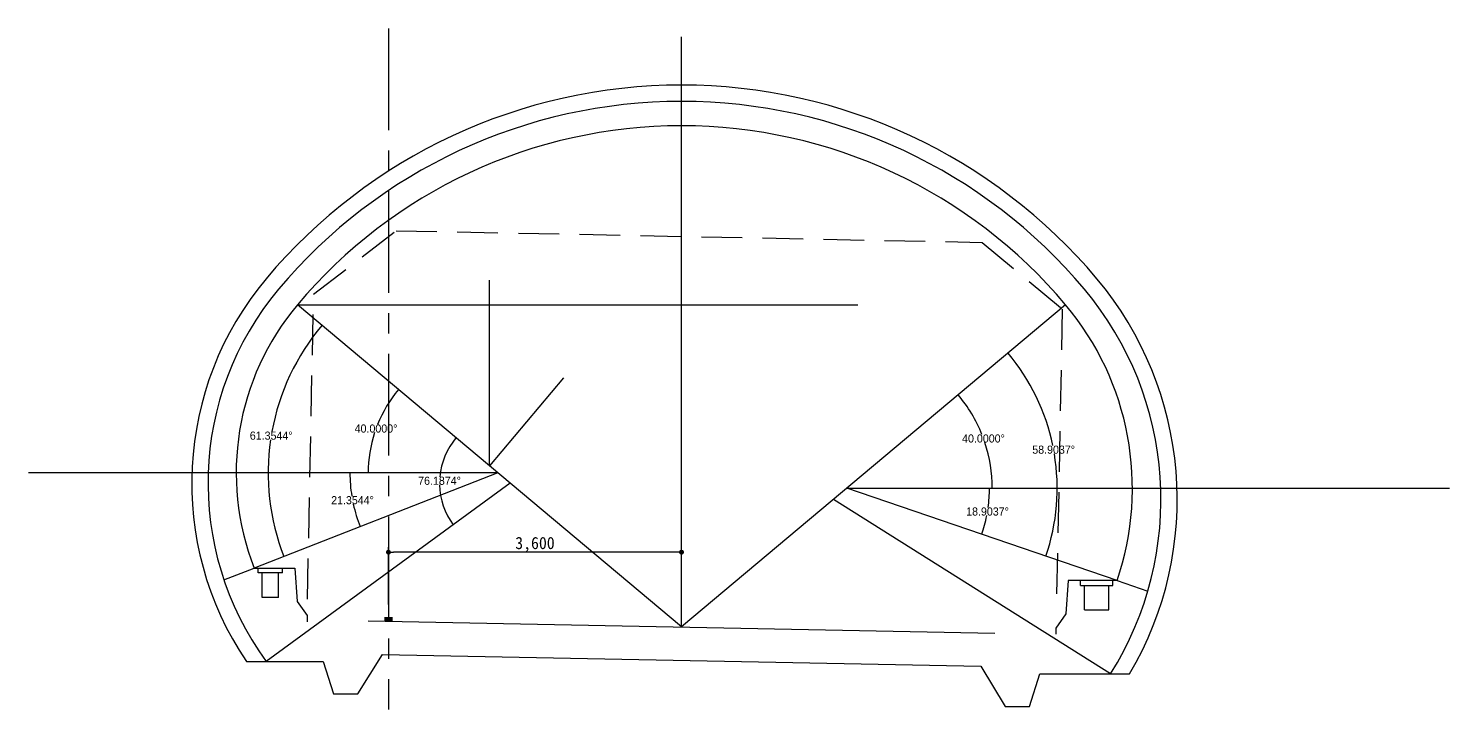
# Model space of a CAD drawing. Header units: millimetres. Extents: x -69382 to 174843, y -46375 to 101648.
# Drawn here: x 135504 to 152962, y 15336 to 23708 of the extents above; entities that cross this region are included whole.
import ezdxf

# ---------------------------------------------------------------- set-up
doc = ezdxf.new("R2010")
doc.units = ezdxf.units.MM
doc.header["$LTSCALE"] = 1000
doc.linetypes.add('A-CENTR01', pattern=[2, 1.25, -0.25, 0.25, -0.25])
doc.linetypes.add('A-DASHD01', pattern=[0.75, 0.5, -0.25])
for name, color, linetype in [('-길작업', 255, 'Continuous'), ('CS-CNTL', 1, 'A-CENTR01'), ('CS-CONC-MAJR', 4, 'Continuous'), ('CS-DIML', 1, 'Continuous'), ('CS-EXCV', 3, 'A-DIGLN01'), ('CS-HIDL', 2, 'A-DASHD01'), ('CS-SYMB', 3, 'Continuous'), ('DIM1', 1, 'Continuous')]:
    doc.layers.add(name, color=color, linetype=linetype)
doc.styles.get("Standard").update_dxf_attribs({"font": 'txt.shx', "bigfont": 'whgtxt.shx'})
doc.styles.add('TB_TEXT', font='Dotum.ttf')
doc.styles.add('WGTXT', font='DotumChe.ttf')
doc.linetypes.add('A-DIGLN01', pattern='A,0.9,-0.2,[19,kscals.shx,S=0.1,R=180,X=0,Y=0],0.9', length=2)
doc.dimstyles.get("Standard").update_dxf_attribs({"dimtxt": 0.18, "dimasz": 0.18, "dimexe": 0.18, "dimexo": 0.0625, "dimgap": 0.09, "dimtad": 0, "dimtih": 1, "dimtoh": 1, "dimdec": 4, "dimzin": 0, "dimdsep": 46, "dimtxsty": 'Standard', "dimcen": 0.09, "dimadec": 0, "dimazin": 0, "dimtfac": 1, "dimtdec": 4, "dimtofl": 0, "dimtmove": 0, "dimatfit": 3, "dimfxl": 1, "dimtolj": 1, "dimtzin": 0, "dimarcsym": 0})
doc.dimstyles.new('사본 STANDARD', dxfattribs={"dimtxt": 100, "dimasz": 0.18, "dimexe": 0.18, "dimexo": 0.0625, "dimgap": 0.09, "dimtad": 0, "dimtih": 1, "dimtoh": 1, "dimdec": 3, "dimlfac": 0.001, "dimzin": 0, "dimdsep": 46, "dimtxsty": 'TB_TEXT', "dimcen": 0.09, "dimclrd": 1, "dimclre": 1, "dimclrt": 2, "dimadec": 4, "dimazin": 0, "dimtfac": 1, "dimtdec": 3, "dimtofl": 0, "dimtmove": 0, "dimatfit": 3, "dimfxl": 1, "dimtolj": 1, "dimtzin": 0, "dimarcsym": 0})

# ---------------------------------------------------------------- blocks, each defined once
blk = doc.blocks.new('_Dot')
at = {"layer": 'DIM1'}
blk.add_line((0, 0), (-1, 0), dxfattribs=at)
at = {"layer": 'DIM1', "const_width": 0.5}
blk.add_lwpolyline([(-0.25, 0, 1), (0.25, 0, 1)], format="xyb", close=True, dxfattribs=at)
blk = doc.blocks.new('*D51')
at = {"layer": 'CS-DIML', "color": 1, "transparency": 16777216}
for p, q in [((139926.9593960247, 16626.54528092394), (139926.9593960247, 17330.46497130486)), ((143526.9593960247, 16784.11993722128), (143526.9593960247, 17330.46497130486)), ((143466.9593960247, 17270.46497130486), (139986.9593960247, 17270.46497130486))]:
    blk.add_line(p, q, dxfattribs=at)
at = {"layer": 'Defpoints', "color": 0, "transparency": 16777216}
for p in [(139926.9593960247, 17270.46497130486), (143526.9593960247, 16609.11993722128), (139926.9593960247, 16451.54528092394)]:
    blk.add_point(p, dxfattribs=at)
at = {"layer": 'CS-DIML', "color": 1, "transparency": 16777216, "xscale": 60, "yscale": 60, "zscale": 60, "rotation": 180}
blk.add_blockref('_Dot', (139926.9593960247, 17270.46497130486), dxfattribs=at)
at = {"layer": 'CS-DIML', "color": 1, "transparency": 16777216, "xscale": 60, "yscale": 60, "zscale": 60}
blk.add_blockref('_Dot', (143526.9593960247, 17270.46497130486), dxfattribs=at)
at = {"layer": 'CS-DIML', "color": 3, "transparency": 16777216, "insert": (141726.9593960247, 17364.24593002657), "char_height": 150, "attachment_point": 5, "style": 'WGTXT'}
blk.add_mtext('\\A1;3,600', dxfattribs=at)
blk = doc.blocks.new('*D54')
at = {"layer": '-길작업', "color": 1, "lineweight": -2, "transparency": 16777216}
for start, end in [(180.0056794933628, 189.0707538050091), (192.2922248940949, 201.3487588512928)]:
    blk.add_arc((141269.6738097029, 18245.41491464635), 1815.873293226573, start, end, dxfattribs=at)
at = {"layer": '-길작업', "color": 1, "transparency": 16777216}
for points in [[(139453.7705253976, 18245.23491315967), (139453.8305253976, 18245.23491613344), (139453.8005164763, 18245.41491464634)], [(139578.4304821983, 17584.36811393734), (139578.3746003752, 17584.34626852942), (139578.4680775105, 17584.18954576408)]]:
    blk.add_solid(points, dxfattribs=at)
at = {"layer": 'Defpoints', "color": 0, "transparency": 16777216}
for p in [(135504.1838573066, 18245.41491464634), (141269.6738097029, 18245.41491464634), (141269.6738097029, 18245.41491464634), (139467.7959197844, 18020.39961099676), (138276.9593960167, 17075.32741170031)]:
    blk.add_point(p, dxfattribs=at)
at = {"layer": '-길작업', "color": 2, "transparency": 16777216, "insert": (139485.2395660989, 17908.97733156898), "char_height": 100, "attachment_point": 5, "style": 'TB_TEXT'}
blk.add_mtext('\\A1;21.3544°', dxfattribs=at)
blk = doc.blocks.new('*D55')
at = {"layer": '-길작업', "color": 1, "lineweight": -2, "transparency": 16777216}
for start, end in [(140.0064802973913, 158.0660997141409), (161.910417922337, 179.9935197026089)]:
    blk.add_arc((141269.6738097026, 18245.41491464633), 1591.476393037091, start, end, dxfattribs=at)
at = {"layer": '-길작업', "color": 1, "transparency": 16777216}
for points in [[(140050.3934860658, 19268.27760898522), (140050.4394509134, 19268.23904432795), (140050.5321624615, 19268.39622119921)], [(139678.2274268446, 18245.59491294951), (139678.1674268447, 18245.59491634258), (139678.1974166655, 18245.41491464634)]]:
    blk.add_solid(points, dxfattribs=at)
at = {"layer": 'Defpoints', "color": 0, "transparency": 16777216}
for p in [(138808.1256264121, 20310.89908737044), (139847.4785585804, 18959.66821514977), (135504.1838573066, 18245.41491464634), (141269.6738097029, 18245.41491464633), (143526.9593960252, 16351.32741170128)]:
    blk.add_point(p, dxfattribs=at)
at = {"layer": '-길작업', "color": 2, "transparency": 16777216, "insert": (139774.1751870106, 18789.7318986923), "char_height": 100, "attachment_point": 5, "style": 'TB_TEXT'}
blk.add_mtext('\\A1;40.0000°', dxfattribs=at)
blk = doc.blocks.new('*D56')
at = {"layer": '-길작업', "color": 1, "lineweight": -2, "transparency": 16777216}
for start, end in [(140.0036565846261, 169.6430677837627), (171.7083149320414, 201.3507817600297)]:
    blk.add_arc((141269.6738097027, 18245.41491464626), 2820.45716680844, start, end, dxfattribs=at)
at = {"layer": '-길작업', "color": 1, "transparency": 16777216}
for points in [[(139108.9395906956, 20058.25122632556), (139108.9855545929, 20058.21266053566), (139109.078270014, 20058.36983512232)], [(138642.8156364206, 17218.56266591107), (138642.7597549832, 17218.54081951667), (138642.8532348851, 17218.38409840153)]]:
    blk.add_solid(points, dxfattribs=at)
at = {"layer": 'Defpoints', "color": 0, "transparency": 16777216}
for p in [(138808.1256264121, 20310.89908737044), (138611.792106493, 19189.15401076561), (141269.6738097029, 18245.41491464634), (138276.9593960167, 17075.32741170031), (143526.9593960252, 16351.32741170128)]:
    blk.add_point(p, dxfattribs=at)
at = {"layer": '-길작업', "color": 2, "transparency": 16777216, "insert": (138486.4709767146, 18702.31820884339), "char_height": 100, "attachment_point": 5, "style": 'TB_TEXT'}
blk.add_mtext('\\A1;61.3544°', dxfattribs=at)
blk = doc.blocks.new('*D57')
at = {"layer": '-길작업', "color": 1, "lineweight": -2, "transparency": 16777216}
for start, end in [(21.72375042377739, 39.99421978647191), (0.005780213077131198, 18.29492833726112)]:
    blk.add_arc((145559.9711651542, 18057.22683732928), 1784.231857763929, start, end, dxfattribs=at)
at = {"layer": '-길작업', "color": 1, "transparency": 16777216}
for points in [[(146926.8647775475, 19203.95179199231), (146926.9107421594, 19203.9903569304), (146926.7720650392, 19204.10896829716)], [(147344.2330138386, 18057.4068388423), (147344.1730138387, 18057.40683581579), (147344.2030229182, 18057.22683732928)]]:
    blk.add_solid(points, dxfattribs=at)
at = {"layer": 'Defpoints', "color": 0, "transparency": 16777216}
for p in [(148245.7931656693, 20310.8990873332), (147296.1088222776, 18468.69902080936), (145559.9711651542, 18057.22683732927), (152962.436585524, 18057.22683732928), (143526.9593960252, 16351.32741170127)]:
    blk.add_point(p, dxfattribs=at)
at = {"layer": '-길작업', "color": 2, "transparency": 16777216, "insert": (147236.6006756686, 18667.47007304134), "char_height": 100, "attachment_point": 5, "style": 'TB_TEXT'}
blk.add_mtext('\\A1;40.0000°', dxfattribs=at)
blk = doc.blocks.new('*D58')
at = {"layer": '-길작업', "color": 1, "lineweight": -2, "transparency": 16777216}
for start, end in [(352.2091244482772, 359.9941068349233), (341.1021745642407, 348.8790989501582)]:
    blk.add_arc((145559.9711651543, 18057.22683732926), 1750.034180717969, start, end, dxfattribs=at)
at = {"layer": '-길작업', "color": 1, "transparency": 16777216}
for points in [[(147309.9753366153, 18057.04683887232), (147310.0353366152, 18057.04683578668), (147310.0053458723, 18057.22683732926)], [(147215.7027766763, 17490.41340485033), (147215.6460118167, 17490.43284066028), (147215.6160868166, 17490.25282817635)]]:
    blk.add_solid(points, dxfattribs=at)
at = {"layer": 'Defpoints', "color": 0, "transparency": 16777216}
for p in [(145559.9711651543, 18057.22683732926), (145559.9711651543, 18057.22683732926), (152962.436585524, 18057.22683732927), (147267.842336617, 17675.39481226112), (148876.9593960247, 16921.32741169554)]:
    blk.add_point(p, dxfattribs=at)
at = {"layer": '-길작업', "color": 2, "transparency": 16777216, "insert": (147286.2467569591, 17769.83822443723), "char_height": 100, "attachment_point": 5, "style": 'TB_TEXT'}
blk.add_mtext('\\A1;18.9037°', dxfattribs=at)
blk = doc.blocks.new('*D52')
at = {"layer": '-길작업', "color": 1, "lineweight": -2, "transparency": 16777216}
for start, end in [(11.6823385865334, 39.99600615393303), (341.1002752447794, 9.418108909306117)]:
    blk.add_arc((145559.9711651543, 18057.22683732928), 2582.283169357396, start, end, dxfattribs=at)
at = {"layer": '-길작업', "color": 1, "transparency": 16777216}
for points in [[(147538.2075525717, 19716.92928841918), (147538.2535165825, 19716.96785407381), (147538.1148376132, 19717.08646327871)], [(148003.0638644992, 17220.78235797366), (148003.0070999616, 17220.80179472447), (148002.977171978, 17220.62178273656)]]:
    blk.add_solid(points, dxfattribs=at)
at = {"layer": 'Defpoints', "color": 0, "transparency": 16777216}
for p in [(148245.7931656693, 20310.8990873332), (145559.9711651543, 18057.22683732927), (148142.0442547152, 18090.16506605678), (148876.9593960247, 16921.32741169554), (143526.9593960252, 16351.32741170127)]:
    blk.add_point(p, dxfattribs=at)
at = {"layer": '-길작업', "color": 2, "transparency": 16777216, "insert": (148098.6174770603, 18529.94373970605), "char_height": 100, "attachment_point": 5, "style": 'TB_TEXT'}
blk.add_mtext('\\A1;58.9037°', dxfattribs=at)
blk = doc.blocks.new('*D53')
at = {"layer": '-길작업', "color": 1, "lineweight": -2, "transparency": 16777216}
for start, end in [(140.0119003359149, 174.7707355531028), (181.4103033543366, 216.1755496120398)]:
    blk.add_arc((141420.4457083967, 18118.90227006015), 866.6343878664047, start, end, dxfattribs=at)
at = {"layer": '-길작업', "color": 1, "transparency": 16777216}
for points in [[(140756.4265805706, 18675.84549793589), (140756.4725472421, 18675.80693545274), (140756.5652513558, 18675.96411670896)], [(140720.9120083263, 17607.37928178356), (140720.8635792681, 17607.3438610789), (140720.9940559112, 17607.21628425652)]]:
    blk.add_solid(points, dxfattribs=at)
at = {"layer": 'Defpoints', "color": 0, "transparency": 16777216}
for p in [(138808.1256264121, 20310.89908737044), (140581.8116159259, 18337.41547601836), (141420.4457083967, 18118.90227006015), (143526.9593960251, 16351.32741170127), (138426.0287277989, 15928.32741162695)]:
    blk.add_point(p, dxfattribs=at)
at = {"layer": '-길작업', "color": 2, "transparency": 16777216, "insert": (140554.2909343757, 18147.73054911391), "char_height": 100, "attachment_point": 5, "style": 'TB_TEXT'}
blk.add_mtext('\\A1;76.1874°', dxfattribs=at)

msp = doc.modelspace()

# ---------------------------------------------------------------- linework, layer by layer
at = {"layer": '-길작업', "color": 7}
for p, q in [((143526.9593960252, 16351.32741170127), (143526.9593960252, 23603.7568922131)), ((141167.5425112186, 18331.11324953585), (141167.5425112186, 20615.20246640416)), ((138808.1256263808, 20310.89908733291), (145692.4912101094, 20310.89908733291)), ((148245.7931656693, 20310.8990873332), (143526.9593960252, 16351.32741170127)), ((142077.2961052243, 19415.31536356762), (141167.5425112186, 18331.11324953585)), ((141269.6738097029, 18245.41491464634), (135504.1838573066, 18245.41491464634)), ((145559.9711651542, 18057.22683732927), (152962.436585524, 18057.22683732927)), ((137904.4211272948, 16929.67289464811), (138276.959396026, 17075.32741167636)), ((148876.9593960247, 16921.32741169554), (149255.3851296256, 16791.73588362142))]:
    msp.add_line(p, q, dxfattribs=at)
at = {"layer": '-길작업', "color": 5}
for p, q in [((141269.6738097029, 18245.41491464634), (138276.9593960167, 17075.32741170031)), ((148876.9593960247, 16921.32741169554), (145559.9711651542, 18057.22683732927))]:
    msp.add_line(p, q, dxfattribs=at)
at = {"layer": '-길작업', "color": 6}
for p, q in [((141420.4457083967, 18118.90227006016), (138426.0287277989, 15928.32741162695)), ((148797.1381269821, 15774.32741157221), (145394.8251390933, 17918.65286777335))]:
    msp.add_line(p, q, dxfattribs=at)
msp.add_arc((145394.8251390933, 17918.65286777335), 4021.674443520931, 327.7786060582167, 39.99999999946908, dxfattribs=at)
at = {"layer": 'CS-CNTL'}
msp.add_line((139926.9593960247, 23708.43468409693), (139926.9593960247, 15335.74276948219), dxfattribs=at)
at = {"layer": 'CS-CONC-MAJR'}
for p, q in [((138326.959396026, 17015.3274116982), (138326.959396026, 17075.3274116982)), ((138626.959396026, 17015.3274116982), (138326.959396026, 17015.3274116982)), ((138376.959396026, 16715.3274116982), (138376.959396026, 17015.3274116982)), ((138576.959396026, 16715.3274116982), (138576.959396026, 17015.3274116982)), ((138626.959396026, 17015.3274116982), (138626.959396026, 17075.3274116982)), ((148426.9593960247, 16861.32741170146), (148426.9593960247, 16921.32741170146)), ((148426.9593960247, 16861.32741170146), (148826.9593960247, 16861.32741170146)), ((148476.9593960247, 16561.32741170146), (148476.9593960247, 16861.32741170146)), ((148776.9593960247, 16561.32741170146), (148776.9593960247, 16861.32741170146)), ((148826.9593960247, 16861.32741170146), (148826.9593960247, 16921.32741170146)), ((138576.959396026, 16715.3274116982), (138376.959396026, 16715.3274116982)), ((139676.9593960248, 16428.32741170127), (147376.9593960248, 16274.32741170113)), ((148476.9593960247, 16561.32741170146), (148776.9593960247, 16561.32741170146))]:
    msp.add_line(p, q, dxfattribs=at)
for points in [[(138276.959396026, 17075.32741167636), (138326.959396026, 17075.3274116982), (138626.959396026, 17075.3274116982), (138776.959396027, 17075.32741169797), (138806.959396027, 16665.32741169797), (138926.959396027, 16490.32741169797), (138926.959396027, 16415.3274116982)], [(148876.9593960247, 16921.32741169555), (148826.9593960247, 16921.32741170146), (148426.9593960247, 16921.32741170158), (148276.9593960238, 16921.32741170123), (148246.9593960238, 16511.32741170123), (148126.9593960238, 16336.32741170123), (148126.9593960238, 16261.32741170123)]]:
    msp.add_lwpolyline(points, dxfattribs=at)
for radius in [6460, 6160]:
    msp.add_arc((143526.9593960252, 16351.32741170127), radius, 39.99999999946908, 140.0000000005309, dxfattribs=at)
at = {"layer": 'CS-CONC-MAJR', "color": 6}
msp.add_arc((141420.4457083967, 18118.90227006016), 3710.141677091638, 140.0000000005309, 216.1874499479546, dxfattribs=at)
at = {"layer": 'CS-CONC-MAJR', "color": 5}
for centre, radius, start, end in [((141269.6738097029, 18245.41491464634), 3213.322941510165, 140.0000000005309, 201.3544383444616), ((145559.9711651542, 18057.22683732927), 3506.091617298138, 341.0962813993764, 39.99999999946908)]:
    msp.add_arc(centre, radius, start, end, dxfattribs=at)
at = {"layer": 'CS-DIML'}
msp.add_line((143526.9593960252, 16351.32741170127), (138808.1256264121, 20310.89908737044), dxfattribs=at)
at = {"layer": 'CS-EXCV'}
msp.add_lwpolyline([(138181.5277217537, 15928.32741155166), (139126.9593960247, 15928.32741157236), (139251.9593960247, 15528.32741157235), (139551.9593960247, 15528.32741157235), (139852.3592360887, 16014.81941490006), (147202.3592360887, 15867.81941489991), (147501.9593960247, 15374.32741157221), (147801.9593960247, 15374.32741157221), (147926.9593960247, 15774.32741157221), (149031.3624268116, 15774.32741157221)], dxfattribs=at)
for centre, radius, start, end in [((143526.9593960252, 16351.32741170127), 6660, 39.99999999946908, 140.0000000005309), ((141420.4457083967, 18118.90227006016), 3910.141677091638, 140.0000000005309, 214.0716378108081), ((145394.8251390933, 17918.65286777335), 4221.674443520931, 329.4737906460098, 39.99999999946908)]:
    msp.add_arc(centre, radius, start, end, dxfattribs=at)
at = {"layer": 'CS-HIDL'}
msp.add_lwpolyline([(138932.1583363445, 16693.27342789595), (139007.1433408434, 20442.52365282094), (140022.940201783, 21222.36769960539), (147221.5006336391, 21078.39649096804), (148205.3038926593, 20258.56044178436), (148130.3188881605, 16509.31021685935)], dxfattribs=at)
at = {"layer": 'CS-SYMB'}
msp.add_solid([(139876.9593960247, 16474.33741070181), (139976.9593960247, 16472.33741070181), (139876.9593960247, 16424.32741170041), (139976.9593960247, 16422.32741170227)], dxfattribs=at)

# ---------------------------------------------------------------- dimensions: what is measured, and where the dimension line sits
at = {"layer": '-길작업', "color": 7}
for base, line1, line2, picture, middle in [((139847.4785585804, 18959.66821514977), ((141269.6738097029, 18245.41491464634), (135504.1838573066, 18245.41491464634)), ((143526.9593960252, 16351.32741170127), (138808.1256264121, 20310.89908737044)), '*D55', (139774.1751870106, 18789.73189869228)), ((138611.792106493, 19189.15401076561), ((141269.6738097029, 18245.41491464634), (138276.9593960167, 17075.32741170031)), ((143526.9593960252, 16351.32741170127), (138808.1256264121, 20310.89908737044)), '*D56', (138486.4709767146, 18702.31820884338)), ((140581.8116159259, 18337.41547601836), ((141420.4457083967, 18118.90227006016), (138426.0287277989, 15928.32741162695)), ((143526.9593960252, 16351.32741170127), (138808.1256264121, 20310.89908737044)), '*D53', (140554.2909343757, 18147.73054911389)), ((147296.1088222776, 18468.69902080936), ((145559.9711651542, 18057.22683732927), (152962.436585524, 18057.22683732927)), ((148245.7931656693, 20310.8990873332), (143526.9593960252, 16351.32741170127)), '*D57', (147236.6006756686, 18667.47007304132)), ((148142.0442547152, 18090.16506605678), ((148876.9593960247, 16921.32741169554), (145559.9711651542, 18057.22683732927)), ((148245.7931656693, 20310.8990873332), (143526.9593960252, 16351.32741170127)), '*D52', (148098.6174770603, 18529.94373970604)), ((139467.7959197844, 18020.39961099676), ((141269.6738097029, 18245.41491464634), (138276.9593960167, 17075.32741170031)), ((141269.6738097029, 18245.41491464634), (135504.1838573066, 18245.41491464634)), '*D54', (139485.2395660989, 17908.97733156899)), ((147267.842336617, 17675.39481226112), ((148876.9593960247, 16921.32741169554), (145559.9711651542, 18057.22683732927)), ((145559.9711651542, 18057.22683732927), (152962.436585524, 18057.22683732927)), '*D58', (147286.2467569591, 17769.83822443724))]:
    dim = msp.add_angular_dim_2l(base=base, line1=line1, line2=line2, dimstyle='사본 STANDARD', dxfattribs=at)
    dim.commit()
    dim.dimension.update_dxf_attribs({"geometry": picture, "text_midpoint": middle})
at = {"layer": 'CS-DIML'}
dim = msp.add_linear_dim(base=(139926.9593960247, 17270.46497130486), p1=(143526.9593960247, 16609.11993722128), p2=(139926.9593960247, 16451.54528092394), angle=180, dimstyle='Standard', override={"dimscale": 50, "dimtxt": 3, "dimasz": 1.2, "dimexe": 1.2, "dimexo": 3.5, "dimtad": 1, "dimtih": 0, "dimtoh": 0, "dimdec": 0, "dimlunit": 6, "dimtxsty": 'WGTXT', "dimblk1": 'Dot', "dimblk2": 'Dot', "dimsah": 1, "dimclrd": 1, "dimclre": 1, "dimclrt": 3, "dimtix": 1, "dimtofl": 1, "dimtmove": 2, "dimlwd": 65535, "dimlwe": 65535}, dxfattribs=at)
dim.commit()
dim.dimension.update_dxf_attribs({"geometry": '*D51', "text_midpoint": (141726.9593960247, 17364.24593002657)})

doc.saveas('drawing.dxf')
